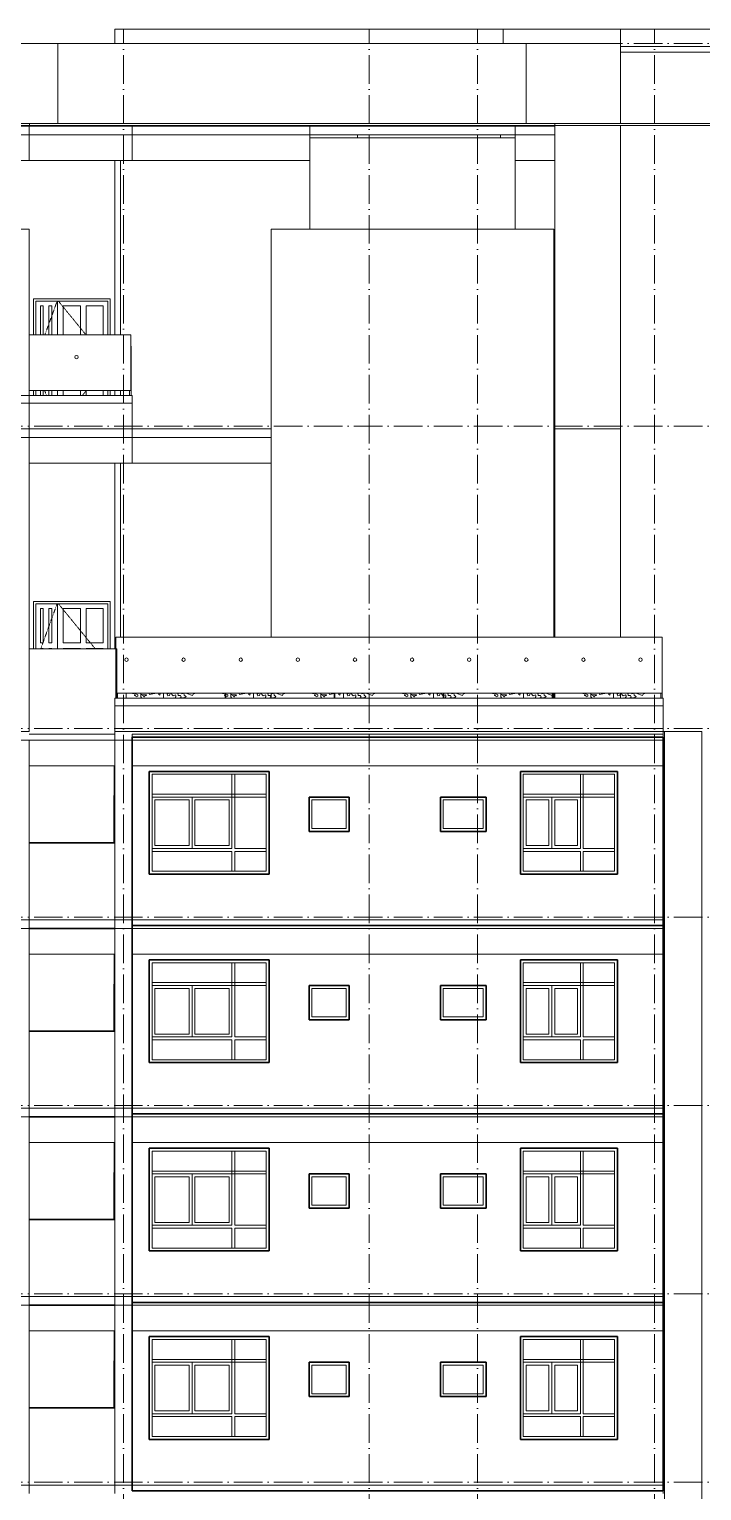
# Model space of a CAD drawing. Header units: millimetres. Extents: x -8482 to 130249, y -7482 to 93550.
# Drawn here: x 87661 to 99436, y 67950 to 93550 of the extents above; entities that cross this region are included whole.
import ezdxf

# ---------------------------------------------------------------- set-up
doc = ezdxf.new("R2010")
doc.units = ezdxf.units.MM
doc.linetypes.add('Dash 1_16__2_', pattern=[3.175, 1.5875, -1.5875])
doc.linetypes.add('Grid Line', pattern=[14, 10, -2, 0, -2])
for name, color, linetype, lineweight in [('A-DOOR', 31, 'Continuous', 5), ('CUA', 31, 'Continuous', 9), ('L-SITE', 91, 'Continuous', 5), ('NET CAT', 3, 'Continuous', 5), ('NET CATConcrete', 3, 'Continuous', 5), ('NET THAY 1', 41, 'Continuous', 5), ('NET THAY 2', 55, 'Continuous', 5), ('NET-THAY', 2, 'Continuous', 9), ('TRUC', 225, 'Continuous', 5)]:
    doc.layers.add(name, color=color, linetype=linetype, lineweight=lineweight)

# ---------------------------------------------------------------- blocks, each defined once
blk = doc.blocks.new('Railing - NBS_RailInfillPnl_Post-721024-MẶT ĐỨNG TRỤC Q-A')
at = {"layer": 'NET THAY 2', "color": 10}
for p, q in [((-31283, 81835), (-31283, 81920)), ((-31257, 81920), (-31257, 81835))]:
    blk.add_line(p, q, dxfattribs=at)
blk = doc.blocks.new('Railing - NBS_RailInfillPnl_Post-V421-MẶT ĐỨNG TRỤC Q-A')
at = {"layer": 'NET THAY 2', "color": 10}
for p, q in [((-29357, 81920), (-29367, 81920)), ((-29367, 81920), (-29367, 81835)), ((-29357, 81835), (-29357, 81920))]:
    blk.add_line(p, q, dxfattribs=at)
blk = doc.blocks.new('Railing - NBS_RailInfillPnl_Post-720245-MẶT ĐỨNG TRỤC Q-A')
at = {"layer": 'NET THAY 2', "color": 10}
for p, q in [((-31265, 82700), (-31275, 82700)), ((-31275, 82700), (-31275, 81835)), ((-31265, 81835), (-31265, 82700))]:
    blk.add_line(p, q, dxfattribs=at)
blk = doc.blocks.new('Railing - NBS_RailInfillPnl_Post-V422-MẶT ĐỨNG TRỤC Q-A')
at = {"layer": 'NET THAY 2', "color": 10}
for p, q in [((-21717, 82700), (-21717, 81835)), ((-21743, 81835), (-21743, 81920))]:
    blk.add_line(p, q, dxfattribs=at)
blk = doc.blocks.new('Railing - Railing-537716-MẶT ĐỨNG TRỤC Q-A')
at = {"layer": 'NET THAY 1', "color": 10}
for p, q in [((-31300, 81835), (-21700, 81835)), ((-31300, 81835), (-31300, 81700)), ((-21700, 81700), (-31300, 81700)), ((-21700, 81835), (-21700, 81700))]:
    blk.add_line(p, q, dxfattribs=at)
for name, p in [('Railing - NBS_RailInfillPnl_Post-720245-MẶT ĐỨNG TRỤC Q-A', (0, 0)), ('Railing - NBS_RailInfillPnl_Post-V422-MẶT ĐỨNG TRỤC Q-A', (0, 0)), ('Railing - NBS_RailInfillPnl_Post-721024-MẶT ĐỨNG TRỤC Q-A', (0, 0)), ('Railing - NBS_RailInfillPnl_Post-V421-MẶT ĐỨNG TRỤC Q-A', (0, 0)), ('Railing - NBS_RailInfillPnl_Post-V421-MẶT ĐỨNG TRỤC Q-A', (1908, 0)), ('Railing - NBS_RailInfillPnl_Post-V421-MẶT ĐỨNG TRỤC Q-A', (3816, 0)), ('Railing - NBS_RailInfillPnl_Post-V421-MẶT ĐỨNG TRỤC Q-A', (5724, 0))]:
    blk.add_blockref(name, p)
blk = doc.blocks.new('Top Rail Type - Top Rail_Internal_-538202-MẶT ĐỨNG TRỤC Q-A')
at = {"layer": 'NET THAY 1', "color": 10}
for p, q in [((-31281, 82900), (-21719, 82900)), ((-31281, 82900), (-31281, 81920)), ((-21719, 82900), (-21719, 81920)), ((-31281, 81920), (-31275, 81920)), ((-31265, 81920), (-29367, 81920)), ((-29357, 81920), (-27459, 81920)), ((-27449, 81920), (-25551, 81920)), ((-25541, 81920), (-23643, 81920)), ((-23633, 81920), (-21719, 81920))]:
    blk.add_line(p, q, dxfattribs=at)
blk = doc.blocks.new('Railing - Railing-542844-MẶT ĐỨNG TRỤC Q-A')
at = {"layer": 'NET THAY 1', "color": 10}
for p, q in [((-42600, 87135), (-42400, 87135)), ((-42600, 87135), (-42600, 87000)), ((-42400, 87135), (-32800, 87135)), ((-42400, 87135), (-42400, 87000)), ((-32800, 87135), (-32800, 87000)), ((-32800, 87135), (-31000, 87135)), ((-31000, 87135), (-31000, 87000)), ((-42400, 87000), (-42600, 87000)), ((-32800, 87000), (-42400, 87000)), ((-31000, 87000), (-32800, 87000))]:
    blk.add_line(p, q, dxfattribs=at)
for name, p in [('Railing - NBS_RailInfillPnl_Post-V422-MẶT ĐỨNG TRỤC Q-A', (-9300, 5300)), ('Railing - NBS_RailInfillPnl_Post-V421-MẶT ĐỨNG TRỤC Q-A', (-11100, 5300)), ('Railing - NBS_RailInfillPnl_Post-V421-MẶT ĐỨNG TRỤC Q-A', (-9192, 5300)), ('Railing - NBS_RailInfillPnl_Post-V421-MẶT ĐỨNG TRỤC Q-A', (-7284, 5300)), ('Railing - NBS_RailInfillPnl_Post-V421-MẶT ĐỨNG TRỤC Q-A', (-5376, 5300))]:
    blk.add_blockref(name, p)
blk = doc.blocks.new('Top Rail Type - Top Rail_Internal_-542854-MẶT ĐỨNG TRỤC Q-A')
at = {"layer": 'NET THAY 1', "color": 10}
for p, q in [((-42100, 88200), (-33100, 88200)), ((-32800, 88200), (-31019, 88200)), ((-31019, 88200), (-31019, 87220)), ((-42100, 87220), (-40467, 87220)), ((-40457, 87220), (-38559, 87220)), ((-38549, 87220), (-36651, 87220)), ((-36641, 87220), (-34743, 87220)), ((-34733, 87220), (-33100, 87220)), ((-32800, 87220), (-31019, 87220))]:
    blk.add_line(p, q, dxfattribs=at)
blk = doc.blocks.new('ALB-RAILING 32 - ALB-BALUSTER-537417-MẶT ĐỨNG TRỤC Q-A')
at = {"layer": 'NET THAY 1', "color": 10}
for start, end in [(0, 180), (180, 0)]:
    blk.add_arc((-31972, 87807), 30, start, end, dxfattribs=at)
blk = doc.blocks.new('CUA VAO CAN HO_0001 - Type 1-434610-MẶT ĐỨNG TRỤC Q-A')
at = {"layer": 'A-DOOR', "color": 10}
for p, q in [((-10789, 82900), (-10789, 83486)), ((-10788, 82900), (-10788, 83486)), ((-11089, 82900), (-11089, 83405)), ((-11089, 83405), (-11039, 83405)), ((-11039, 83405), (-11039, 82900)), ((-10939, 82900), (-10939, 83405)), ((-10939, 83405), (-10889, 83405)), ((-10889, 83405), (-10889, 82900)), ((-10688, 82900), (-10688, 83405)), ((-10688, 83405), (-10388, 83405)), ((-10388, 83405), (-10388, 82900)), ((-10288, 82900), (-10288, 83405)), ((-10288, 83405), (-9988, 83405)), ((-9988, 83405), (-9988, 82900)), ((-11089, 81835), (-11089, 81920)), ((-11039, 81920), (-11039, 81835)), ((-10939, 81835), (-10939, 81920)), ((-10889, 81920), (-10889, 81835)), ((-10789, 81835), (-10789, 81920)), ((-10788, 81835), (-10788, 81920)), ((-10688, 81835), (-10688, 81920)), ((-10388, 81920), (-10388, 81835)), ((-10288, 81835), (-10288, 81920)), ((-9988, 81920), (-9988, 81835))]:
    blk.add_line(p, q, dxfattribs=at)
at = {"layer": 'CUA', "color": 10, "lineweight": 5}
for p, q in [((-9867, 83526), (-11210, 83526)), ((-11210, 82900), (-11210, 83526)), ((-11170, 82900), (-11170, 83486)), ((-11170, 83486), (-9907, 83486)), ((-9907, 82900), (-9907, 83486)), ((-9867, 82900), (-9867, 83526)), ((-11210, 81835), (-11210, 81920)), ((-11170, 81835), (-11170, 81920)), ((-9907, 81835), (-9907, 81920)), ((-9867, 81835), (-9867, 81920))]:
    blk.add_line(p, q, dxfattribs=at)
at = {"layer": 'CUA', "color": 10, "linetype": 'Dash 1_16__2_', "lineweight": 5}
for p, q in [((-10796, 83486), (-11009, 82900)), ((-10772, 83486), (-10293, 82900)), ((-11013, 81920), (-10982, 81835)), ((-10285, 81920), (-10354, 81835))]:
    blk.add_line(p, q, dxfattribs=at)
blk = doc.blocks.new('CUA VAO CAN HO_0001 - Type 1-V429-MẶT ĐỨNG TRỤC Q-A')
at = {"layer": 'A-DOOR', "color": 10}
for p, q in [((-32305, 82700), (-32305, 83486)), ((-32304, 82700), (-32304, 83486)), ((-32605, 82805), (-32605, 83405)), ((-32605, 83405), (-32555, 83405)), ((-32555, 83405), (-32555, 82805)), ((-32455, 82805), (-32455, 83405)), ((-32455, 83405), (-32405, 83405)), ((-32405, 83405), (-32405, 82805)), ((-32204, 82805), (-32204, 83405)), ((-32204, 83405), (-31904, 83405)), ((-31904, 83405), (-31904, 82805)), ((-31804, 82805), (-31804, 83405)), ((-31804, 83405), (-31504, 83405)), ((-31504, 83405), (-31504, 82805)), ((-32555, 82805), (-32605, 82805)), ((-32605, 82700), (-32605, 82705)), ((-32605, 82705), (-32555, 82705)), ((-32555, 82705), (-32555, 82700)), ((-32405, 82805), (-32455, 82805)), ((-32455, 82700), (-32455, 82705)), ((-32455, 82705), (-32405, 82705)), ((-32405, 82705), (-32405, 82700)), ((-31904, 82805), (-32204, 82805)), ((-32204, 82700), (-32204, 82705)), ((-32204, 82705), (-31904, 82705)), ((-31904, 82705), (-31904, 82700)), ((-31504, 82805), (-31804, 82805)), ((-31804, 82700), (-31804, 82705)), ((-31804, 82705), (-31504, 82705)), ((-31504, 82705), (-31504, 82700))]:
    blk.add_line(p, q, dxfattribs=at)
at = {"layer": 'CUA', "color": 10, "lineweight": 5}
for p, q in [((-31383, 83526), (-32726, 83526)), ((-32726, 82700), (-32726, 83526)), ((-32686, 82700), (-32686, 83486)), ((-32686, 83486), (-31423, 83486)), ((-31423, 82700), (-31423, 83486)), ((-31383, 82700), (-31383, 83526))]:
    blk.add_line(p, q, dxfattribs=at)
at = {"layer": 'CUA', "color": 10, "linetype": 'Dash 1_16__2_', "lineweight": 5}
for p, q in [((-32312, 83486), (-32598, 82700)), ((-32289, 83486), (-31646, 82700))]:
    blk.add_line(p, q, dxfattribs=at)
blk = doc.blocks.new('CAY XANH 1 - CAY XANH_dwg-714093-MẶT ĐỨNG TRỤC Q-A')
at = {"layer": 'L-SITE', "flags": 128}
for points in [[(-17300, 81835), (-17300, 81862), (-17300, 81893), (-17300, 81900), (-17300, 81881), (-17300, 81859), (-17300, 81862), (-17300, 81884), (-17300, 81890), (-17300, 81877), (-17300, 81893), (-17300, 81904), (-17300, 81920)], [(-17300, 81920), (-17300, 81900), (-17300, 81918)], [(-17300, 81920), (-17300, 81903), (-17300, 81890), (-17300, 81912), (-17300, 81920)], [(-17300, 81918), (-17300, 81906), (-17300, 81875), (-17300, 81884), (-17300, 81915), (-17300, 81920)], [(-17300, 81920), (-17300, 81900), (-17300, 81875), (-17300, 81893), (-17300, 81875), (-17300, 81859), (-17300, 81838), (-17300, 81840), (-17300, 81835)], [(-17300, 81920), (-17300, 81915), (-17300, 81881), (-17300, 81909), (-17300, 81915), (-17300, 81920)], [(-17300, 81920), (-17300, 81915), (-17300, 81920)], [(-17300, 81920), (-17300, 81884), (-17300, 81881), (-17300, 81853), (-17300, 81838), (-17300, 81835)], [(-17300, 81835), (-17300, 81840), (-17300, 81850), (-17300, 81868), (-17300, 81890), (-17300, 81920)], [(-17300, 81920), (-17300, 81912), (-17300, 81920)], [(-17300, 81902), (-17300, 81915), (-17300, 81884)], [(-17300, 81884), (-17300, 81859), (-17300, 81872), (-17300, 81893), (-17300, 81902)]]:
    blk.add_lwpolyline(points, dxfattribs=at)
blk = doc.blocks.new('CAY XANH 1 - CAY XANH_dwg-714092-MẶT ĐỨNG TRỤC Q-A')
at = {"layer": 'L-SITE', "flags": 128}
for points in [[(-17811, 81920), (-17811, 81916), (-17836, 81916), (-17838, 81920)], [(-17674, 81835), (-17693, 81859), (-17693, 81890), (-17683, 81896), (-17656, 81877), (-17640, 81856), (-17631, 81859), (-17625, 81881), (-17615, 81887), (-17603, 81874), (-17597, 81890), (-17693, 81900), (-17693, 81920)], [(-17552, 81920), (-17544, 81896), (-17454, 81915), (-17448, 81920)], [(-17379, 81920), (-17379, 81900), (-17361, 81887), (-17358, 81909), (-17354, 81920)], [(-17216, 81920), (-17216, 81915), (-17234, 81903), (-17222, 81872), (-17191, 81881), (-17178, 81912), (-17163, 81918), (-17151, 81896), (-17129, 81872), (-17089, 81890), (-17079, 81872), (-17079, 81856), (-17101, 81835)], [(-17103, 81835), (-17116, 81837), (-17116, 81835)], [(-17015, 81920), (-17027, 81912), (-17049, 81918), (-17039, 81881), (-17002, 81878), (-16989, 81850), (-17014, 81835)], [(-16964, 81835), (-16965, 81837), (-16922, 81847), (-16903, 81865), (-16934, 81887), (-16943, 81918), (-16977, 81909), (-16977, 81920)], [(-16888, 81920), (-16890, 81912), (-16790, 81878), (-16780, 81906), (-16749, 81912), (-16760, 81920)]]:
    blk.add_lwpolyline(points, dxfattribs=at)
blk.add_lwpolyline([(-17761, 81899), (-17795, 81912), (-17807, 81881), (-17785, 81881), (-17776, 81856), (-17749, 81868), (-17745, 81890)], close=True, dxfattribs=at)
blk = doc.blocks.new('CAY XANH 1 - CAY XANH 1-678680-MẶT ĐỨNG TRỤC Q-A')
for name in ['CAY XANH 1 - CAY XANH_dwg-714092-MẶT ĐỨNG TRỤC Q-A', 'CAY XANH 1 - CAY XANH_dwg-714093-MẶT ĐỨNG TRỤC Q-A']:
    blk.add_blockref(name, (0, 0))
blk = doc.blocks.new('CAY XANH 1 - CAY XANH_dwg-V450-MẶT ĐỨNG TRỤC Q-A')
at = {"layer": 'L-SITE'}
blk.add_line((-29337, 81899), (-29357, 81906), dxfattribs=at)
at = {"layer": 'L-SITE', "flags": 128}
for points in [[(-29387, 81920), (-29388, 81916), (-29413, 81916), (-29415, 81920)], [(-29367, 81910), (-29371, 81912), (-29384, 81881), (-29367, 81881)], [(-29357, 81867), (-29353, 81856), (-29325, 81868), (-29322, 81890), (-29337, 81899)], [(-29251, 81835), (-29269, 81859), (-29269, 81890), (-29260, 81896), (-29232, 81877), (-29217, 81856), (-29208, 81859), (-29201, 81881), (-29192, 81887), (-29180, 81874), (-29173, 81890), (-29270, 81900), (-29270, 81920)], [(-29128, 81920), (-29121, 81896), (-29030, 81915), (-29024, 81920)], [(-28956, 81920), (-28956, 81900), (-28937, 81887), (-28934, 81909), (-28930, 81920)], [(-28793, 81920), (-28792, 81915), (-28810, 81903), (-28798, 81872), (-28767, 81881), (-28755, 81912), (-28739, 81918), (-28727, 81896), (-28705, 81872), (-28665, 81890), (-28656, 81872), (-28656, 81856), (-28677, 81835)], [(-28679, 81835), (-28693, 81837), (-28693, 81835)], [(-28592, 81920), (-28603, 81912), (-28625, 81918), (-28616, 81881), (-28579, 81878), (-28566, 81850), (-28590, 81835)], [(-28541, 81835), (-28541, 81837), (-28498, 81847), (-28480, 81865), (-28510, 81887), (-28520, 81918), (-28554, 81909), (-28553, 81920)], [(-28464, 81920), (-28467, 81912), (-28366, 81878), (-28357, 81906), (-28325, 81912), (-28336, 81920)]]:
    blk.add_lwpolyline(points, dxfattribs=at)
blk = doc.blocks.new('CAY XANH 1 - CAY XANH 1-V451-MẶT ĐỨNG TRỤC Q-A')
for name, p in [('CAY XANH 1 - CAY XANH_dwg-V450-MẶT ĐỨNG TRỤC Q-A', (0, 0)), ('CAY XANH 1 - CAY XANH_dwg-714093-MẶT ĐỨNG TRỤC Q-A', (-11576, 0))]:
    blk.add_blockref(name, p)
blk = doc.blocks.new('CAY XANH 1 - CAY XANH_dwg-V452-MẶT ĐỨNG TRỤC Q-A')
at = {"layer": 'L-SITE', "flags": 128}
for points in [[(-27811, 81920), (-27812, 81916), (-27837, 81916), (-27839, 81920)], [(-27675, 81835), (-27693, 81859), (-27693, 81890), (-27684, 81896), (-27656, 81877), (-27641, 81856), (-27632, 81859), (-27625, 81881), (-27616, 81887), (-27604, 81874), (-27597, 81890), (-27694, 81900), (-27694, 81920)], [(-27552, 81920), (-27545, 81896), (-27459, 81914)], [(-27380, 81920), (-27380, 81900), (-27361, 81887), (-27358, 81909), (-27354, 81920)], [(-27217, 81920), (-27216, 81915), (-27234, 81903), (-27222, 81872), (-27191, 81881), (-27179, 81912), (-27163, 81918), (-27151, 81896), (-27129, 81872), (-27089, 81890), (-27080, 81872), (-27080, 81856), (-27101, 81835)], [(-27103, 81835), (-27117, 81837), (-27117, 81835)], [(-27016, 81920), (-27027, 81912), (-27049, 81918), (-27040, 81881), (-27003, 81878), (-26990, 81850), (-27014, 81835)], [(-26965, 81835), (-26965, 81837), (-26922, 81847), (-26904, 81865), (-26934, 81887), (-26944, 81918), (-26978, 81909), (-26977, 81920)], [(-26888, 81920), (-26891, 81912), (-26790, 81878), (-26781, 81906), (-26749, 81912), (-26760, 81920)]]:
    blk.add_lwpolyline(points, dxfattribs=at)
blk.add_lwpolyline([(-27761, 81899), (-27795, 81912), (-27808, 81881), (-27786, 81881), (-27777, 81856), (-27749, 81868), (-27746, 81890)], close=True, dxfattribs=at)
blk = doc.blocks.new('CAY XANH 1 - CAY XANH 1-V453-MẶT ĐỨNG TRỤC Q-A')
for name, p in [('CAY XANH 1 - CAY XANH_dwg-V452-MẶT ĐỨNG TRỤC Q-A', (0, 0)), ('CAY XANH 1 - CAY XANH_dwg-714093-MẶT ĐỨNG TRỤC Q-A', (-10000, 0))]:
    blk.add_blockref(name, p)
blk = doc.blocks.new('CAY XANH 1 - CAY XANH_dwg-V454-MẶT ĐỨNG TRỤC Q-A')
at = {"layer": 'L-SITE'}
blk.add_line((-25527, 81835), (-25541, 81837), dxfattribs=at)
at = {"layer": 'L-SITE', "flags": 128}
for points in [[(-26235, 81920), (-26236, 81916), (-26261, 81916), (-26263, 81920)], [(-26099, 81835), (-26117, 81859), (-26117, 81890), (-26108, 81896), (-26080, 81877), (-26065, 81856), (-26056, 81859), (-26049, 81881), (-26040, 81887), (-26028, 81874), (-26021, 81890), (-26118, 81900), (-26118, 81920)], [(-25976, 81920), (-25969, 81896), (-25878, 81915), (-25872, 81920)], [(-25804, 81920), (-25804, 81900), (-25785, 81887), (-25782, 81909), (-25778, 81920)], [(-25641, 81920), (-25640, 81915), (-25658, 81903), (-25646, 81872), (-25615, 81881), (-25603, 81912), (-25587, 81918), (-25575, 81896), (-25553, 81872)], [(-25541, 81877), (-25513, 81890), (-25504, 81872), (-25504, 81856), (-25525, 81835)], [(-25440, 81920), (-25451, 81912), (-25473, 81918), (-25464, 81881), (-25427, 81878), (-25414, 81850), (-25438, 81835)], [(-25389, 81835), (-25389, 81837), (-25346, 81847), (-25328, 81865), (-25358, 81887), (-25368, 81918), (-25402, 81909), (-25401, 81920)], [(-25312, 81920), (-25315, 81912), (-25214, 81878), (-25205, 81906), (-25173, 81912), (-25184, 81920)]]:
    blk.add_lwpolyline(points, dxfattribs=at)
blk.add_lwpolyline([(-26185, 81899), (-26219, 81912), (-26232, 81881), (-26210, 81881), (-26201, 81856), (-26173, 81868), (-26170, 81890)], close=True, dxfattribs=at)
blk = doc.blocks.new('CAY XANH 1 - CAY XANH 1-V455-MẶT ĐỨNG TRỤC Q-A')
for name, p in [('CAY XANH 1 - CAY XANH_dwg-V454-MẶT ĐỨNG TRỤC Q-A', (0, 0)), ('CAY XANH 1 - CAY XANH_dwg-714093-MẶT ĐỨNG TRỤC Q-A', (-8424, 0))]:
    blk.add_blockref(name, p)
blk = doc.blocks.new('CAY XANH 1 - CAY XANH_dwg-V456-MẶT ĐỨNG TRỤC Q-A')
at = {"layer": 'L-SITE', "flags": 128}
for points in [[(-24659, 81920), (-24660, 81916), (-24685, 81916), (-24687, 81920)], [(-24523, 81835), (-24541, 81859), (-24541, 81890), (-24532, 81896), (-24504, 81877), (-24489, 81856), (-24480, 81859), (-24473, 81881), (-24464, 81887), (-24452, 81874), (-24445, 81890), (-24542, 81900), (-24542, 81920)], [(-24400, 81920), (-24393, 81896), (-24302, 81915), (-24296, 81920)], [(-24228, 81920), (-24228, 81900), (-24209, 81887), (-24206, 81909), (-24202, 81920)], [(-24065, 81920), (-24064, 81915), (-24082, 81903), (-24070, 81872), (-24039, 81881), (-24027, 81912), (-24011, 81918), (-23999, 81896), (-23977, 81872), (-23937, 81890), (-23928, 81872), (-23928, 81856), (-23949, 81835)], [(-23951, 81835), (-23965, 81837), (-23965, 81835)], [(-23864, 81920), (-23875, 81912), (-23897, 81918), (-23888, 81881), (-23851, 81878), (-23838, 81850), (-23862, 81835)], [(-23813, 81835), (-23813, 81837), (-23770, 81847), (-23752, 81865), (-23782, 81887), (-23792, 81918), (-23826, 81909), (-23825, 81920)], [(-23736, 81920), (-23739, 81912), (-23643, 81879)], [(-23633, 81892), (-23629, 81906), (-23597, 81912), (-23608, 81920)]]:
    blk.add_lwpolyline(points, dxfattribs=at)
blk.add_lwpolyline([(-24609, 81899), (-24643, 81912), (-24656, 81881), (-24634, 81881), (-24625, 81856), (-24597, 81868), (-24594, 81890)], close=True, dxfattribs=at)
blk = doc.blocks.new('CAY XANH 1 - CAY XANH 1-V457-MẶT ĐỨNG TRỤC Q-A')
for name, p in [('CAY XANH 1 - CAY XANH_dwg-V456-MẶT ĐỨNG TRỤC Q-A', (0, 0)), ('CAY XANH 1 - CAY XANH_dwg-714093-MẶT ĐỨNG TRỤC Q-A', (-6848, 0))]:
    blk.add_blockref(name, p)
blk = doc.blocks.new('ALC1807-ASCENT PLAZA-TANG 23_rvt-2-MẶT ĐỨNG TRỤC Q-A')
at = {"layer": 'NET-THAY', "color": 250, "lineweight": 15}
for p, q in [((-31300, 93300), (-31300, 93550)), ((-31300, 93550), (-31200, 93550)), ((-24500, 93550), (-31200, 93550)), ((-22450, 93550), (-24500, 93550)), ((-24500, 93550), (-24500, 93300)), ((-16650, 93550), (-22450, 93550)), ((-22450, 93550), (-22450, 93250)), ((-32297, 93300), (-42097, 93300)), ((-24097, 93300), (-32297, 93300)), ((-32297, 93300), (-32297, 91900)), ((-22450, 93300), (-24097, 93300)), ((-24097, 91900), (-24097, 93300)), ((-22450, 93250), (-16650, 93250)), ((-32297, 91865), (-32297, 91850)), ((-27890, 91850), (-31000, 91850)), ((-27890, 90050), (-27890, 91850)), ((-24290, 91650), (-27890, 91650)), ((-27050, 91650), (-27050, 91700)), ((-24550, 91700), (-24550, 91650)), ((-23600, 91850), (-24290, 91850)), ((-24290, 91850), (-24290, 90050)), ((-24097, 91850), (-24097, 91865)), ((-23600, 82900), (-23600, 91850)), ((-22450, 86550), (-22450, 91865)), ((-31300, 91250), (-31300, 88200)), ((-31200, 91250), (-31200, 88200)), ((-31300, 87220), (-31300, 87135)), ((-31200, 87220), (-31200, 87135)), ((-31000, 87000), (-32800, 87000)), ((-31000, 86550), (-31000, 87000)), ((-23600, 86550), (-22450, 86550)), ((-22450, 86550), (-23600, 86550)), ((-22450, 82900), (-22450, 86550)), ((-31300, 85950), (-31300, 82700)), ((-31200, 85950), (-31200, 82900)), ((-31281, 82700), (-32800, 82700)), ((-21900, 81700), (-31300, 81700)), ((-31300, 81700), (-31300, 81250)), ((-31100, 81835), (-31100, 81920)), ((-23600, 81835), (-23600, 81920)), ((-22450, 81835), (-22450, 81920)), ((-21900, 81700), (-21700, 81700)), ((-21700, 81700), (-21700, 81250)), ((-32800, 81200), (-31300, 81200)), ((-31300, 81250), (-21900, 81250)), ((-21700, 81250), (-21900, 81250))]:
    blk.add_line(p, q, dxfattribs=at)
at = {"layer": 'NET-THAY', "color": 7}
for p, q in [((-42597, 91900), (-32797, 91900)), ((-32797, 91865), (-42597, 91865)), ((-32797, 91900), (-23597, 91900)), ((-32797, 91900), (-32797, 91865)), ((-23597, 91865), (-32797, 91865)), ((-23597, 91900), (-16578, 91900)), ((-23597, 91900), (-23597, 91865)), ((-16578, 91865), (-23597, 91865))]:
    blk.add_line(p, q, dxfattribs=at)
at = {"color": 250, "lineweight": 15}
for name, p in [('CUA VAO CAN HO_0001 - Type 1-434610-MẶT ĐỨNG TRỤC Q-A', (-21516, 5300)), ('Top Rail Type - Top Rail_Internal_-542854-MẶT ĐỨNG TRỤC Q-A', (0, 0)), ('Railing - Railing-542844-MẶT ĐỨNG TRỤC Q-A', (0, 0)), ('ALB-RAILING 32 - ALB-BALUSTER-537417-MẶT ĐỨNG TRỤC Q-A', (0, 0)), ('CUA VAO CAN HO_0001 - Type 1-V429-MẶT ĐỨNG TRỤC Q-A', (0, 0)), ('Railing - Railing-537716-MẶT ĐỨNG TRỤC Q-A', (0, 0)), ('Top Rail Type - Top Rail_Internal_-538202-MẶT ĐỨNG TRỤC Q-A', (0, 0)), ('ALB-RAILING 32 - ALB-BALUSTER-537417-MẶT ĐỨNG TRỤC Q-A', (875, -5300)), ('ALB-RAILING 32 - ALB-BALUSTER-537417-MẶT ĐỨNG TRỤC Q-A', (1875, -5300)), ('ALB-RAILING 32 - ALB-BALUSTER-537417-MẶT ĐỨNG TRỤC Q-A', (2875, -5300)), ('ALB-RAILING 32 - ALB-BALUSTER-537417-MẶT ĐỨNG TRỤC Q-A', (3875, -5300)), ('ALB-RAILING 32 - ALB-BALUSTER-537417-MẶT ĐỨNG TRỤC Q-A', (4875, -5300)), ('ALB-RAILING 32 - ALB-BALUSTER-537417-MẶT ĐỨNG TRỤC Q-A', (5875, -5300)), ('ALB-RAILING 32 - ALB-BALUSTER-537417-MẶT ĐỨNG TRỤC Q-A', (6875, -5300)), ('ALB-RAILING 32 - ALB-BALUSTER-537417-MẶT ĐỨNG TRỤC Q-A', (7875, -5300)), ('ALB-RAILING 32 - ALB-BALUSTER-537417-MẶT ĐỨNG TRỤC Q-A', (8875, -5300)), ('ALB-RAILING 32 - ALB-BALUSTER-537417-MẶT ĐỨNG TRỤC Q-A', (9875, -5300)), ('CAY XANH 1 - CAY XANH 1-678680-MẶT ĐỨNG TRỤC Q-A', (-13152, 0)), ('CAY XANH 1 - CAY XANH 1-V451-MẶT ĐỨNG TRỤC Q-A', (0, 0)), ('CAY XANH 1 - CAY XANH 1-V453-MẶT ĐỨNG TRỤC Q-A', (0, 0)), ('CAY XANH 1 - CAY XANH 1-V455-MẶT ĐỨNG TRỤC Q-A', (0, 0)), ('CAY XANH 1 - CAY XANH 1-V457-MẶT ĐỨNG TRỤC Q-A', (0, 0)), ('CAY XANH 1 - CAY XANH 1-678680-MẶT ĐỨNG TRỤC Q-A', (-5272, 0))]:
    blk.add_blockref(name, p, dxfattribs=at)
blk = doc.blocks.new('CUA VAO CAN HO - Type 1-60179-MẶT ĐỨNG TRỤC Q-A')
at = {"layer": 'CUA', "color": 90}
for p, q in [((-31320, 24026), (-31320, 23200)), ((-31300, 24026), (-31320, 24026))]:
    blk.add_line(p, q, dxfattribs=at)
blk = doc.blocks.new('X-PHONG NGU 2 - X-PHONG NGU 2_Recovery_-201132-MẶT ĐỨNG TRỤC Q-A')
at = {"layer": 'CUA', "color": 90}
for p, q in [((-28600, 24450), (-30700, 24450)), ((-30700, 24450), (-30700, 22650)), ((-30650, 22700), (-30650, 24400)), ((-30650, 24400), (-28650, 24400)), ((-29200, 24400), (-29250, 24400)), ((-29250, 24400), (-29250, 23100)), ((-29200, 23100), (-29200, 24400)), ((-28650, 24400), (-28650, 22700)), ((-28600, 22650), (-28600, 24450)), ((-30650, 24050), (-30650, 24000)), ((-28650, 24050), (-30650, 24050)), ((-30650, 24000), (-28650, 24000)), ((-30600, 23150), (-30600, 23950)), ((-30600, 23950), (-30000, 23950)), ((-30000, 23950), (-30000, 23150)), ((-29950, 24000), (-29950, 23100)), ((-29250, 24000), (-29950, 24000)), ((-29900, 23950), (-29300, 23950)), ((-29900, 23150), (-29900, 23950)), ((-29300, 23950), (-29300, 23150)), ((-29250, 23100), (-29250, 24000)), ((-28650, 24000), (-28650, 24050)), ((-29250, 23100), (-30650, 23100)), ((-30650, 23100), (-30650, 23050)), ((-30650, 23050), (-29250, 23050)), ((-30000, 23150), (-30600, 23150)), ((-29950, 23100), (-29250, 23100)), ((-29300, 23150), (-29900, 23150)), ((-29250, 23050), (-29250, 22700)), ((-28650, 23100), (-29200, 23100)), ((-29200, 22700), (-29200, 23050)), ((-29200, 23050), (-28650, 23050)), ((-28650, 23050), (-28650, 23100)), ((-30700, 22650), (-28600, 22650)), ((-28650, 22700), (-30650, 22700)), ((-29250, 22700), (-29200, 22700))]:
    blk.add_line(p, q, dxfattribs=at)
blk = doc.blocks.new('X-PHONG NGU 2 - X-PHONG NGU 2_Recovery_ 2-211564-MẶT ĐỨNG TRỤC Q-A')
at = {"layer": 'CUA', "color": 90}
for p, q in [((-22500, 24450), (-24200, 24450)), ((-24200, 24450), (-24200, 22650)), ((-24150, 22700), (-24150, 24400)), ((-24150, 24400), (-22550, 24400)), ((-23100, 24400), (-23150, 24400)), ((-23150, 24400), (-23150, 23100)), ((-23100, 23100), (-23100, 24400)), ((-22550, 24400), (-22550, 22700)), ((-22500, 22650), (-22500, 24450)), ((-24150, 24050), (-24150, 24000)), ((-22550, 24050), (-24150, 24050)), ((-24150, 24000), (-22550, 24000)), ((-24100, 23150), (-24100, 23950)), ((-24100, 23950), (-23700, 23950)), ((-23700, 23950), (-23700, 23150)), ((-23650, 24000), (-23650, 23100)), ((-23150, 24000), (-23650, 24000)), ((-23600, 23950), (-23200, 23950)), ((-23600, 23150), (-23600, 23950)), ((-23200, 23950), (-23200, 23150)), ((-23150, 23100), (-23150, 24000)), ((-22550, 24000), (-22550, 24050)), ((-23150, 23100), (-24150, 23100)), ((-24150, 23100), (-24150, 23050)), ((-24150, 23050), (-23150, 23050)), ((-23700, 23150), (-24100, 23150)), ((-23650, 23100), (-23150, 23100)), ((-23200, 23150), (-23600, 23150)), ((-23150, 23050), (-23150, 22700)), ((-22550, 23100), (-23100, 23100)), ((-23100, 22700), (-23100, 23050)), ((-23100, 23050), (-22550, 23050)), ((-22550, 23050), (-22550, 23100)), ((-24200, 22650), (-22500, 22650)), ((-22550, 22700), (-24150, 22700)), ((-23150, 22700), (-23100, 22700))]:
    blk.add_line(p, q, dxfattribs=at)
blk = doc.blocks.new('X-PHONG WC - X-PHONG WC 2-211565-MẶT ĐỨNG TRỤC Q-A')
at = {"layer": 'CUA', "color": 90}
for p, q in [((-25600, 24000), (-25600, 23400)), ((-24800, 24000), (-25600, 24000)), ((-25550, 23950), (-24850, 23950)), ((-25550, 23450), (-25550, 23950)), ((-24850, 23950), (-24850, 23450)), ((-24800, 23400), (-24800, 24000)), ((-25600, 23400), (-24800, 23400)), ((-24850, 23450), (-25550, 23450))]:
    blk.add_line(p, q, dxfattribs=at)
blk = doc.blocks.new('X-PHONG WC - X-PHONG WC 3-211566-MẶT ĐỨNG TRỤC Q-A')
at = {"layer": 'CUA', "color": 90}
for p, q in [((-27900, 24000), (-27900, 23400)), ((-27200, 24000), (-27900, 24000)), ((-27850, 23950), (-27250, 23950)), ((-27850, 23450), (-27850, 23950)), ((-27250, 23950), (-27250, 23450)), ((-27200, 23400), (-27200, 24000)), ((-27900, 23400), (-27200, 23400)), ((-27250, 23450), (-27850, 23450))]:
    blk.add_line(p, q, dxfattribs=at)
blk = doc.blocks.new('ALC1807-ASCENT PLAZA-TANG DIEN HINH-TANG 5_rvt-33-MẶT ĐỨNG TRỤC Q-A')
at = {"layer": 'NET-THAY', "color": 50, "lineweight": 35}
for p, q in [((-28550, 71250), (-31000, 71250)), ((-31000, 71250), (-31000, 67950)), ((-28100, 71250), (-28550, 71250)), ((-21700, 71250), (-28100, 71250)), ((-21700, 67950), (-21700, 71250)), ((-31310, 70226), (-31310, 70750)), ((-30700, 68850), (-30700, 70650)), ((-30700, 70650), (-28600, 70650)), ((-28600, 70650), (-28600, 68850)), ((-24200, 68850), (-24200, 70650)), ((-24200, 70650), (-22500, 70650)), ((-22500, 70650), (-22500, 68850)), ((-27900, 69600), (-27900, 70200)), ((-27900, 70200), (-27200, 70200)), ((-27200, 70200), (-27200, 69600)), ((-25600, 69600), (-25600, 70200)), ((-25600, 70200), (-24800, 70200)), ((-24800, 70200), (-24800, 69600)), ((-31300, 69400), (-32800, 69400)), ((-27200, 69600), (-27900, 69600)), ((-24800, 69600), (-25600, 69600)), ((-28600, 68850), (-30700, 68850)), ((-22500, 68850), (-24200, 68850)), ((-31000, 67950), (-28550, 67950)), ((-28550, 67950), (-28100, 67950)), ((-28100, 67950), (-21700, 67950))]:
    blk.add_line(p, q, dxfattribs=at)
at = {"color": 50, "lineweight": 35}
for name in ['X-PHONG NGU 2 - X-PHONG NGU 2_Recovery_-201132-MẶT ĐỨNG TRỤC Q-A', 'X-PHONG NGU 2 - X-PHONG NGU 2_Recovery_ 2-211564-MẶT ĐỨNG TRỤC Q-A', 'CUA VAO CAN HO - Type 1-60179-MẶT ĐỨNG TRỤC Q-A', 'X-PHONG WC - X-PHONG WC 3-211566-MẶT ĐỨNG TRỤC Q-A', 'X-PHONG WC - X-PHONG WC 2-211565-MẶT ĐỨNG TRỤC Q-A']:
    blk.add_blockref(name, (0, 46200), dxfattribs=at)
blk = doc.blocks.new('ALC1807-ASCENT PLAZA-TANG DIEN HINH-TANG 5_rvt-34-MẶT ĐỨNG TRỤC Q-A')
at = {"layer": 'NET-THAY', "color": 50, "lineweight": 35}
for p, q in [((-28550, 74550), (-31000, 74550)), ((-31000, 74550), (-31000, 71250)), ((-28100, 74550), (-28550, 74550)), ((-21700, 74550), (-28100, 74550)), ((-21700, 71250), (-21700, 74550)), ((-31310, 73526), (-31310, 74050)), ((-30700, 72150), (-30700, 73950)), ((-30700, 73950), (-28600, 73950)), ((-28600, 73950), (-28600, 72150)), ((-24200, 72150), (-24200, 73950)), ((-24200, 73950), (-22500, 73950)), ((-22500, 73950), (-22500, 72150)), ((-27900, 72900), (-27900, 73500)), ((-27900, 73500), (-27200, 73500)), ((-27200, 73500), (-27200, 72900)), ((-25600, 72900), (-25600, 73500)), ((-25600, 73500), (-24800, 73500)), ((-24800, 73500), (-24800, 72900)), ((-27200, 72900), (-27900, 72900)), ((-24800, 72900), (-25600, 72900)), ((-31300, 72700), (-32800, 72700)), ((-28600, 72150), (-30700, 72150)), ((-22500, 72150), (-24200, 72150)), ((-32800, 71200), (-31300, 71200)), ((-31000, 71250), (-28550, 71250)), ((-28550, 71250), (-28100, 71250)), ((-28100, 71250), (-21700, 71250))]:
    blk.add_line(p, q, dxfattribs=at)
at = {"color": 50, "lineweight": 35}
for name in ['X-PHONG NGU 2 - X-PHONG NGU 2_Recovery_-201132-MẶT ĐỨNG TRỤC Q-A', 'X-PHONG NGU 2 - X-PHONG NGU 2_Recovery_ 2-211564-MẶT ĐỨNG TRỤC Q-A', 'CUA VAO CAN HO - Type 1-60179-MẶT ĐỨNG TRỤC Q-A', 'X-PHONG WC - X-PHONG WC 3-211566-MẶT ĐỨNG TRỤC Q-A', 'X-PHONG WC - X-PHONG WC 2-211565-MẶT ĐỨNG TRỤC Q-A']:
    blk.add_blockref(name, (0, 49500), dxfattribs=at)
blk = doc.blocks.new('ALC1807-ASCENT PLAZA-TANG DIEN HINH-TANG 5_rvt-35-MẶT ĐỨNG TRỤC Q-A')
at = {"layer": 'NET-THAY', "color": 50, "lineweight": 35}
for p, q in [((-28550, 77850), (-31000, 77850)), ((-31000, 77850), (-31000, 74550)), ((-28100, 77850), (-28550, 77850)), ((-21700, 77850), (-28100, 77850)), ((-21700, 74550), (-21700, 77850)), ((-31310, 76826), (-31310, 77350)), ((-30700, 75450), (-30700, 77250)), ((-30700, 77250), (-28600, 77250)), ((-28600, 77250), (-28600, 75450)), ((-24200, 75450), (-24200, 77250)), ((-24200, 77250), (-22500, 77250)), ((-22500, 77250), (-22500, 75450)), ((-27900, 76200), (-27900, 76800)), ((-27900, 76800), (-27200, 76800)), ((-27200, 76800), (-27200, 76200)), ((-25600, 76200), (-25600, 76800)), ((-25600, 76800), (-24800, 76800)), ((-24800, 76800), (-24800, 76200)), ((-27200, 76200), (-27900, 76200)), ((-24800, 76200), (-25600, 76200)), ((-31300, 76000), (-32800, 76000)), ((-28600, 75450), (-30700, 75450)), ((-22500, 75450), (-24200, 75450)), ((-32800, 74500), (-31300, 74500)), ((-31000, 74550), (-28550, 74550)), ((-28550, 74550), (-28100, 74550)), ((-28100, 74550), (-21700, 74550))]:
    blk.add_line(p, q, dxfattribs=at)
at = {"color": 50, "lineweight": 35}
for name in ['X-PHONG NGU 2 - X-PHONG NGU 2_Recovery_-201132-MẶT ĐỨNG TRỤC Q-A', 'X-PHONG NGU 2 - X-PHONG NGU 2_Recovery_ 2-211564-MẶT ĐỨNG TRỤC Q-A', 'CUA VAO CAN HO - Type 1-60179-MẶT ĐỨNG TRỤC Q-A', 'X-PHONG WC - X-PHONG WC 3-211566-MẶT ĐỨNG TRỤC Q-A', 'X-PHONG WC - X-PHONG WC 2-211565-MẶT ĐỨNG TRỤC Q-A']:
    blk.add_blockref(name, (0, 52800), dxfattribs=at)
blk = doc.blocks.new('ALC1807-ASCENT PLAZA-TANG DIEN HINH-TANG 5_rvt-36-MẶT ĐỨNG TRỤC Q-A')
at = {"layer": 'NET-THAY', "color": 50, "lineweight": 35}
for p, q in [((-28550, 81150), (-31000, 81150)), ((-31000, 81150), (-31000, 77850)), ((-28100, 81150), (-28550, 81150)), ((-21700, 81150), (-28100, 81150)), ((-21700, 77850), (-21700, 81150)), ((-31310, 80126), (-31310, 80650)), ((-30700, 78750), (-30700, 80550)), ((-30700, 80550), (-28600, 80550)), ((-28600, 80550), (-28600, 78750)), ((-24200, 78750), (-24200, 80550)), ((-24200, 80550), (-22500, 80550)), ((-22500, 80550), (-22500, 78750)), ((-27900, 79500), (-27900, 80100)), ((-27900, 80100), (-27200, 80100)), ((-27200, 80100), (-27200, 79500)), ((-25600, 79500), (-25600, 80100)), ((-25600, 80100), (-24800, 80100)), ((-24800, 80100), (-24800, 79500)), ((-27200, 79500), (-27900, 79500)), ((-24800, 79500), (-25600, 79500)), ((-31300, 79300), (-32800, 79300)), ((-28600, 78750), (-30700, 78750)), ((-22500, 78750), (-24200, 78750)), ((-31000, 77850), (-28550, 77850)), ((-28550, 77850), (-28100, 77850)), ((-28100, 77850), (-21700, 77850)), ((-32800, 77800), (-31300, 77800))]:
    blk.add_line(p, q, dxfattribs=at)
at = {"color": 50, "lineweight": 35}
for name in ['X-PHONG NGU 2 - X-PHONG NGU 2_Recovery_-201132-MẶT ĐỨNG TRỤC Q-A', 'X-PHONG NGU 2 - X-PHONG NGU 2_Recovery_ 2-211564-MẶT ĐỨNG TRỤC Q-A', 'CUA VAO CAN HO - Type 1-60179-MẶT ĐỨNG TRỤC Q-A', 'X-PHONG WC - X-PHONG WC 3-211566-MẶT ĐỨNG TRỤC Q-A', 'X-PHONG WC - X-PHONG WC 2-211565-MẶT ĐỨNG TRỤC Q-A']:
    blk.add_blockref(name, (0, 56100), dxfattribs=at)

msp = doc.modelspace()

# ---------------------------------------------------------------- linework, layer by layer
at = {"layer": 'NET CAT'}
for p, q in [((87660.6, 90050), (87360.6, 90050)), ((87660.6, 90050), (87660.6, 86550)), ((91895.6, 90050), (91895.6, 82900)), ((96845.6, 90050), (91895.6, 90050)), ((96845.6, 90050), (96845.6, 82900)), ((87360.6, 86550), (87660.6, 86550)), ((87360.6, 86400), (87660.6, 86400)), ((87660.6, 86400), (87660.6, 81250)), ((91895.6, 81920), (91895.6, 81835)), ((96845.6, 81920), (96845.6, 81835)), ((87660.6, 81250), (87360.6, 81250)), ((98785.6, 81250), (98760.6, 81250)), ((98785.6, 81250), (98785.6, 21250)), ((99435.6, 81250), (98785.6, 81250)), ((99435.6, 81250), (99435.6, 11929.2)), ((87660.6, 81100), (87360.6, 81100)), ((87660.6, 81100), (87660.6, 77950)), ((89460.6, 81100), (89160.6, 81100)), ((89160.6, 81100), (89160.6, 77950)), ((89460.6, 80650), (89460.6, 77950)), ((87360.6, 77950), (87660.6, 77950)), ((89160.6, 77950), (89460.6, 77950)), ((87360.6, 77800), (87660.6, 77800)), ((87660.6, 77800), (87660.6, 74650)), ((89160.6, 77800), (89460.6, 77800)), ((89160.6, 77800), (89160.6, 74650)), ((89460.6, 77350), (89460.6, 74650)), ((87360.6, 74650), (87660.6, 74650)), ((87360.6, 74500), (87660.6, 74500)), ((87660.6, 74500), (87660.6, 71350)), ((89160.6, 74650), (89460.6, 74650)), ((89160.6, 74500), (89460.6, 74500)), ((89160.6, 74500), (89160.6, 71350)), ((89460.6, 74050), (89460.6, 71350)), ((87660.6, 71350), (87360.6, 71350)), ((87360.6, 71200), (87660.6, 71200)), ((87660.6, 71200), (87660.6, 68050)), ((89460.6, 71350), (89160.6, 71350)), ((89160.6, 71200), (89460.6, 71200)), ((89160.6, 71200), (89160.6, 68050)), ((89460.6, 70750), (89460.6, 68050)), ((87660.6, 68050), (87360.6, 68050)), ((89460.6, 68050), (89160.6, 68050))]:
    msp.add_line(p, q, dxfattribs=at)
at = {"layer": 'NET CATConcrete'}
for p, q in [((89160.6, 91700), (87660.6, 91700)), ((87660.6, 91700), (87660.6, 91250)), ((89460.6, 91700), (89160.6, 91700)), ((92570.6, 91700), (89460.6, 91700)), ((89460.6, 91700), (89460.6, 91250)), ((92570.6, 91250), (92570.6, 91700)), ((96560.6, 91700), (96170.6, 91700)), ((96170.6, 91700), (96170.6, 91250)), ((96560.6, 91700), (96860.6, 91700)), ((96860.6, 91700), (96860.6, 91250)), ((87660.6, 91250), (87360.6, 91250)), ((89160.6, 91250), (87660.6, 91250)), ((89460.6, 91250), (89160.6, 91250)), ((92570.6, 91250), (89460.6, 91250)), ((96170.6, 91250), (96560.6, 91250)), ((96860.6, 91250), (96560.6, 91250)), ((89160.6, 86400), (87660.6, 86400)), ((89460.6, 86400), (89160.6, 86400)), ((91895.6, 86400), (89460.6, 86400)), ((89460.6, 86400), (89460.6, 85950)), ((96860.6, 86400), (96845.6, 86400)), ((96860.6, 86400), (96860.6, 85950)), ((89160.6, 85950), (87660.6, 85950)), ((89460.6, 85950), (89160.6, 85950)), ((91895.6, 85950), (89460.6, 85950)), ((96860.6, 85950), (96845.6, 85950)), ((98760.6, 81100), (89460.6, 81100)), ((98760.6, 80650), (98760.6, 81100)), ((89160.6, 80650), (87660.6, 80650)), ((98760.6, 80650), (89460.6, 80650)), ((98760.6, 77800), (89460.6, 77800)), ((98760.6, 77350), (98760.6, 77800)), ((89160.6, 77350), (87660.6, 77350)), ((98760.6, 77350), (89460.6, 77350)), ((98760.6, 74500), (89460.6, 74500)), ((98760.6, 74050), (98760.6, 74500)), ((89160.6, 74050), (87660.6, 74050)), ((98760.6, 74050), (89460.6, 74050)), ((98760.6, 71200), (89460.6, 71200)), ((98760.6, 70750), (98760.6, 71200)), ((89160.6, 70750), (87660.6, 70750)), ((98760.6, 70750), (89460.6, 70750))]:
    msp.add_line(p, q, dxfattribs=at)
at = {"layer": 'NET-THAY', "lineweight": 15}
for p, q in [((98010.6, 91900), (98010.6, 93250)), ((103660.6, 93250), (98010.6, 93250)), ((98010.6, 82900), (98010.6, 91865)), ((98010.6, 81835), (98010.6, 81920))]:
    msp.add_line(p, q, dxfattribs=at)
at = {"layer": 'NET-THAY'}
for p, q in [((98010.6, 93250), (103910.6, 93250)), ((103910.6, 93150), (98010.6, 93150)), ((77860.6, 91850), (96860.6, 91850)), ((96860.6, 91700), (77860.6, 91700)), ((87660.6, 91700), (87660.6, 91850)), ((89460.6, 91700), (89460.6, 91850)), ((96860.6, 91850), (96860.6, 91700)), ((79710.6, 86550), (91895.6, 86550)), ((87660.6, 86400), (87660.6, 86550)), ((89460.6, 86400), (89460.6, 86550)), ((96845.6, 86550), (96860.6, 86550)), ((96860.6, 86550), (96860.6, 86400)), ((91895.6, 86400), (78360.6, 86400)), ((96860.6, 86400), (96845.6, 86400)), ((89160.6, 81250), (98760.6, 81250)), ((89160.6, 81250), (89160.6, 81100)), ((89460.6, 81200), (98760.6, 81200)), ((89460.6, 81100), (89460.6, 81200)), ((98760.6, 81250), (98760.6, 81100)), ((98760.6, 81100), (78060.6, 81100)), ((78060.6, 77950), (98760.6, 77950)), ((87660.6, 77800), (87660.6, 77950)), ((89160.6, 77950), (89160.6, 77800)), ((98760.6, 77950), (98760.6, 77800)), ((98760.6, 77800), (78060.6, 77800)), ((78060.6, 74650), (98760.6, 74650)), ((98760.6, 74500), (78060.6, 74500)), ((87660.6, 74500), (87660.6, 74650)), ((89160.6, 74650), (89160.6, 74500)), ((98760.6, 74650), (98760.6, 74500)), ((78060.6, 71350), (98760.6, 71350)), ((98760.6, 71200), (78060.6, 71200)), ((87660.6, 71200), (87660.6, 71350)), ((89160.6, 71350), (89160.6, 71200)), ((98760.6, 71350), (98760.6, 71200)), ((78060.6, 68050), (98760.6, 68050)), ((87660.6, 67900), (87660.6, 68050)), ((89160.6, 68050), (89160.6, 67900)), ((98760.6, 68050), (98760.6, 67900))]:
    msp.add_line(p, q, dxfattribs=at)
at = {"layer": 'TRUC', "linetype": 'Grid Line', "ltscale": 50}
for p, q in [((89310.6, -6119.7), (89310.6, 93540.4)), ((93610.6, -6119.7), (93610.6, 93540.4)), ((95510.6, -6119.7), (95510.6, 93540.4)), ((98610.6, -6119.7), (98610.6, 93540.4)), ((68842.1, 93300), (128842.1, 93300)), ((68842.1, 91900), (128842.1, 91900)), ((68842.1, 86600), (128842.1, 86600)), ((68842.1, 81300), (128842.1, 81300)), ((68842.1, 78000), (128842.1, 78000)), ((68842.1, 74700), (128842.1, 74700)), ((68842.1, 71400), (128842.1, 71400)), ((68842.1, 68100), (128842.1, 68100))]:
    msp.add_line(p, q, dxfattribs=at)

# ---------------------------------------------------------------- block references
at = {"color": 130, "lineweight": 5}
for name in ['ALC1807-ASCENT PLAZA-TANG 23_rvt-2-MẶT ĐỨNG TRỤC Q-A', 'ALC1807-ASCENT PLAZA-TANG DIEN HINH-TANG 5_rvt-36-MẶT ĐỨNG TRỤC Q-A', 'ALC1807-ASCENT PLAZA-TANG DIEN HINH-TANG 5_rvt-35-MẶT ĐỨNG TRỤC Q-A', 'ALC1807-ASCENT PLAZA-TANG DIEN HINH-TANG 5_rvt-34-MẶT ĐỨNG TRỤC Q-A', 'ALC1807-ASCENT PLAZA-TANG DIEN HINH-TANG 5_rvt-33-MẶT ĐỨNG TRỤC Q-A']:
    msp.add_blockref(name, (120460.5, 0), dxfattribs=at)

doc.saveas('drawing.dxf')
